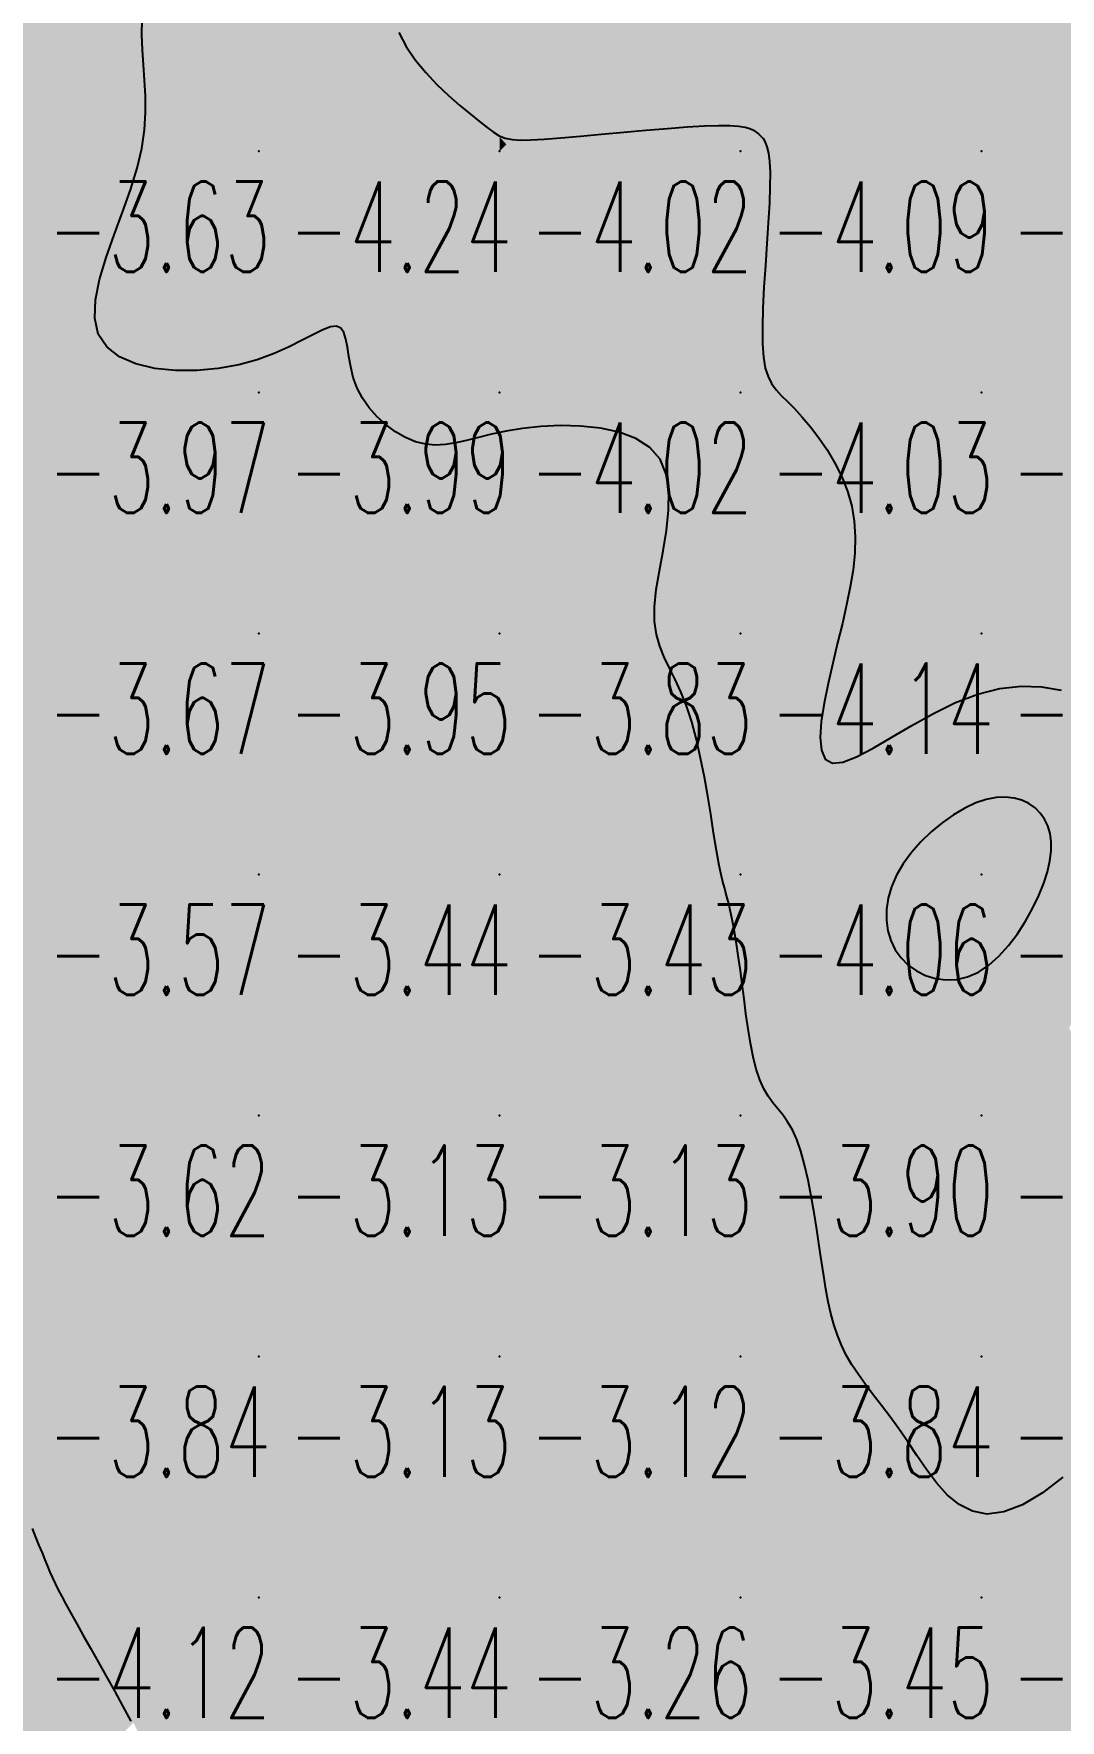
# Model space of a CAD drawing. Header units: millimetres. Extents: x 88261 to 90953, y 390274 to 392322.
# Drawn here: x 90050.9 to 90093.5, y 391822.1 to 391892.1 of the extents above; entities that cross this region are included whole.
import ezdxf
from ezdxf.enums import TextEntityAlignment as Align

# ---------------------------------------------------------------- set-up
doc = ezdxf.new("R2010")
doc.units = ezdxf.units.MM
doc.header["$LTSCALE"] = 25
for name, color, linetype in [('CN_03_00', 7, 'Continuous'), ('CN_04_00', 242, 'Continuous'), ('COTEAlt', 7, 'Continuous'), ('TN_COLORIAGE', 7, 'Continuous')]:
    doc.layers.add(name, color=color, linetype=linetype)
doc.styles.add('Simplex 1.0', font='Simplex.shx', dxfattribs={"width": 0.99, "height": 2.5})
doc.styles.get("Standard").update_dxf_attribs({"font": 'times.ttf'})

# ---------------------------------------------------------------- blocks, each defined once
blk = doc.blocks.new('COTE')
at = {"color": 0}
blk.add_point((0, 0), dxfattribs=at)
at = {"layer": 'COTEAlt'}
blk.add_attdef('ALT', text='', height=3.75, dxfattribs=at).set_placement((1.25, -1.25), align=Align.TOP_LEFT)

msp = doc.modelspace()

# ---------------------------------------------------------------- linework, layer by layer
at = {"layer": 'CN_03_00', "elevation": -4, "flags": 128}
for points in [[(90093.621, 391832.229), (90092.781, 391831.579), (90091.956, 391831.084), (90091.183, 391830.783), (90090.489, 391830.699), (90089.873, 391830.813), (90089.322, 391831.088), (90088.828, 391831.491), (90088.379, 391831.988), (90087.964, 391832.544), (90087.572, 391833.126), (90087.194, 391833.699), (90086.821, 391834.236), (90086.455, 391834.735), (90086.1, 391835.204), (90085.761, 391835.648), (90085.44, 391836.073), (90085.144, 391836.485), (90084.875, 391836.891), (90084.639, 391837.296), (90084.438, 391837.705), (90084.268, 391838.126), (90084.124, 391838.563), (90084.001, 391839.022), (90083.893, 391839.508), (90083.796, 391840.027), (90083.704, 391840.584), (90083.613, 391841.185), (90083.516, 391841.832), (90083.413, 391842.51), (90083.303, 391843.202), (90083.183, 391843.89), (90083.052, 391844.555), (90082.91, 391845.18), (90082.755, 391845.747), (90082.585, 391846.239), (90082.4, 391846.643), (90082.204, 391846.975), (90082.001, 391847.258), (90081.797, 391847.514), (90081.595, 391847.765), (90081.4, 391848.033), (90081.217, 391848.341), (90081.051, 391848.71), (90080.904, 391849.157), (90080.776, 391849.671), (90080.664, 391850.236), (90080.565, 391850.836), (90080.476, 391851.454), (90080.395, 391852.073), (90080.319, 391852.677), (90080.245, 391853.249), (90080.171, 391853.777), (90080.098, 391854.258), (90080.025, 391854.695), (90079.954, 391855.088), (90079.885, 391855.44), (90079.819, 391855.751), (90079.757, 391856.024), (90079.698, 391856.259), (90079.644, 391856.462), (90079.593, 391856.648), (90079.541, 391856.836), (90079.488, 391857.046), (90079.431, 391857.295), (90079.368, 391857.603), (90079.297, 391857.989), (90079.215, 391858.471), (90079.12, 391859.062), (90079.012, 391859.741), (90078.889, 391860.484), (90078.749, 391861.265), (90078.593, 391862.056), (90078.418, 391862.832), (90078.223, 391863.566), (90078.008, 391864.234), (90077.774, 391864.816), (90077.531, 391865.33), (90077.294, 391865.799), (90077.077, 391866.248), (90076.893, 391866.703), (90076.755, 391867.187), (90076.679, 391867.725), (90076.676, 391868.342), (90076.754, 391869.053), (90076.886, 391869.838), (90077.038, 391870.668), (90077.176, 391871.513), (90077.266, 391872.344), (90077.275, 391873.132), (90077.168, 391873.847), (90076.911, 391874.46), (90076.482, 391874.948), (90075.903, 391875.318), (90075.209, 391875.582), (90074.433, 391875.751), (90073.61, 391875.84), (90072.773, 391875.86), (90071.957, 391875.823), (90071.195, 391875.743), (90070.515, 391875.632), (90069.91, 391875.503), (90069.37, 391875.369), (90068.88, 391875.243), (90068.429, 391875.138), (90068.004, 391875.068), (90067.592, 391875.046), (90067.181, 391875.084), (90066.763, 391875.192), (90066.342, 391875.367), (90065.929, 391875.602), (90065.535, 391875.889), (90065.169, 391876.221), (90064.84, 391876.591), (90064.56, 391876.992), (90064.337, 391877.417), (90064.177, 391877.857), (90064.068, 391878.297), (90063.991, 391878.72), (90063.929, 391879.108), (90063.865, 391879.446), (90063.781, 391879.717), (90063.659, 391879.903), (90063.482, 391879.987), (90063.235, 391879.96), (90062.915, 391879.838), (90062.521, 391879.643), (90062.053, 391879.398), (90061.509, 391879.127), (90060.889, 391878.851), (90060.192, 391878.593), (90059.418, 391878.378), (90058.573, 391878.224), (90057.687, 391878.142), (90056.797, 391878.142), (90055.941, 391878.232), (90055.155, 391878.419), (90054.476, 391878.713), (90053.941, 391879.122), (90053.588, 391879.654), (90053.441, 391880.313), (90053.473, 391881.078), (90053.644, 391881.926), (90053.915, 391882.831), (90054.247, 391883.77), (90054.599, 391884.716), (90054.934, 391885.646), (90055.21, 391886.534), (90055.399, 391887.362), (90055.507, 391888.133), (90055.551, 391888.856), (90055.547, 391889.54), (90055.514, 391890.196), (90055.467, 391890.831), (90055.424, 391891.455), (90055.401, 391892.078), (90055.411, 391892.708)], [(90066.071, 391892.165), (90066.37, 391891.587), (90066.747, 391891.032), (90067.181, 391890.505), (90067.65, 391890.012), (90068.13, 391889.557), (90068.6, 391889.146), (90069.037, 391888.784), (90069.419, 391888.476), (90069.731, 391888.227), (90069.994, 391888.032), (90070.235, 391887.888), (90070.483, 391887.789), (90070.766, 391887.73), (90071.111, 391887.707), (90071.548, 391887.715), (90072.104, 391887.748), (90072.797, 391887.803), (90073.601, 391887.873), (90074.481, 391887.953), (90075.4, 391888.037), (90076.323, 391888.118), (90077.214, 391888.192), (90078.036, 391888.252), (90078.754, 391888.293), (90079.341, 391888.31), (90079.806, 391888.305), (90080.165, 391888.28), (90080.437, 391888.238), (90080.639, 391888.182), (90080.789, 391888.115), (90080.904, 391888.04), (90081.001, 391887.959), (90081.096, 391887.873), (90081.187, 391887.766), (90081.272, 391887.624), (90081.346, 391887.429), (90081.407, 391887.164), (90081.451, 391886.812), (90081.474, 391886.358), (90081.472, 391885.784), (90081.446, 391885.082), (90081.399, 391884.279), (90081.341, 391883.408), (90081.28, 391882.504), (90081.223, 391881.602), (90081.178, 391880.736), (90081.155, 391879.941), (90081.16, 391879.252), (90081.2, 391878.693), (90081.277, 391878.248), (90081.39, 391877.893), (90081.538, 391877.601), (90081.723, 391877.348), (90081.942, 391877.107), (90082.196, 391876.854), (90082.485, 391876.562), (90082.807, 391876.213), (90083.148, 391875.806), (90083.497, 391875.349), (90083.839, 391874.847), (90084.16, 391874.307), (90084.448, 391873.734), (90084.687, 391873.136), (90084.865, 391872.519), (90084.971, 391871.887), (90085.01, 391871.239), (90084.989, 391870.571), (90084.918, 391869.881), (90084.803, 391869.166), (90084.653, 391868.423), (90084.477, 391867.648), (90084.281, 391866.839), (90084.076, 391865.998), (90083.881, 391865.153), (90083.716, 391864.337), (90083.602, 391863.583), (90083.559, 391862.924), (90083.607, 391862.393), (90083.767, 391862.025), (90084.06, 391861.851), (90084.498, 391861.892), (90085.069, 391862.115), (90085.751, 391862.474), (90086.523, 391862.925), (90087.365, 391863.421), (90088.255, 391863.916), (90089.172, 391864.365), (90090.096, 391864.722), (90091.008, 391864.949), (90091.895, 391865.047), (90092.747, 391865.023), (90093.553, 391864.884)], [(90050.843, 391830.1), (90050.99, 391829.737), (90051.128, 391829.396), (90051.256, 391829.081), (90051.373, 391828.793), (90051.481, 391828.533), (90051.585, 391828.291), (90051.69, 391828.055), (90051.803, 391827.815), (90051.93, 391827.559), (90052.076, 391827.275), (90052.249, 391826.953), (90052.453, 391826.579), (90052.694, 391826.148), (90052.967, 391825.663), (90053.266, 391825.133), (90053.585, 391824.566), (90053.918, 391823.972), (90054.259, 391823.359), (90054.601, 391822.734), (90054.938, 391822.108)]]:
    msp.add_lwpolyline(points, dxfattribs=at)
at = {"layer": 'CN_04_00', "elevation": -5, "flags": 128}
msp.add_lwpolyline([(90090.556, 391853.478), (90090.975, 391853.851), (90091.371, 391854.289), (90091.74, 391854.775), (90092.075, 391855.293), (90092.373, 391855.825), (90092.627, 391856.356), (90092.833, 391856.869), (90092.986, 391857.35), (90093.087, 391857.797), (90093.138, 391858.21), (90093.14, 391858.589), (90093.095, 391858.935), (90093.004, 391859.249), (90092.869, 391859.53), (90092.693, 391859.779), (90092.476, 391859.995), (90092.22, 391860.175), (90091.929, 391860.313), (90091.603, 391860.404), (90091.247, 391860.444), (90090.861, 391860.428), (90090.448, 391860.349), (90090.011, 391860.205), (90089.553, 391859.99), (90089.084, 391859.713), (90088.617, 391859.382), (90088.164, 391859.004), (90087.736, 391858.589), (90087.345, 391858.146), (90087.004, 391857.682), (90086.724, 391857.207), (90086.515, 391856.728), (90086.377, 391856.251), (90086.308, 391855.784), (90086.305, 391855.33), (90086.366, 391854.897), (90086.49, 391854.489), (90086.673, 391854.112), (90086.915, 391853.773), (90087.21, 391853.477), (90087.552, 391853.231), (90087.933, 391853.042), (90088.344, 391852.916), (90088.777, 391852.861), (90089.223, 391852.883), (90089.674, 391852.989), (90090.121, 391853.187), (90090.556, 391853.478)], close=True, dxfattribs=at)
at = {"layer": 'TN_COLORIAGE', "color": 121}
for points in [[(90055.007, 391891.998, -3.425), (90056.128, 391897.239, -3.425), (90050.249, 391887.239, -3.425), (90050.249, 391897.239, -3.425)], [(90064.987, 391891.978, -3.729), (90066.23, 391897.239, -3.729), (90070.249, 391897.239, -3.729)], [(90070.249, 391887.839, -3.729), (90064.987, 391891.978, -3.729), (90070.249, 391897.239, -3.729)], [(90070.249, 391887.839, -3.407), (90070.532, 391887.522, -3.407), (90070.249, 391897.239, -3.407), (90080.249, 391897.239, -3.407)], [(90070.532, 391887.522, -3.407), (90080.249, 391888.562, -3.407), (90080.249, 391897.239, -3.407)], [(90080.249, 391888.562, -3), (90080.998, 391887.989, -3), (90080.249, 391897.239, -3), (90089.285, 391896.275, -3)], [(90081.767, 391887.239, -3), (90080.998, 391887.989, -3), (90090.249, 391887.239, -3), (90089.285, 391896.275, -3)], [(90089.285, 391896.275, -3.495), (90090.249, 391895.336, -3.495), (90090.249, 391887.239, -3.495)], [(90094.966, 391891.957, -3.495), (90090.249, 391895.336, -3.495), (90090.249, 391887.239, -3.495)], [(90056.249, 391887.239, -3.634), (90055.007, 391891.998, -3.634), (90050.249, 391887.239, -3.634)], [(90094.966, 391891.957, -3.495), (90095.853, 391887.239, -3.495), (90090.249, 391887.239, -3.495)], [(90051.258, 391878.248, -3.634), (90056.249, 391887.239, -3.634), (90050.249, 391877.239, -3.634), (90050.249, 391887.239, -3.634)], [(90082.119, 391877.239, -3.495), (90080.768, 391877.759, -3.495), (90090.249, 391877.239, -3.495), (90090.249, 391887.239, -3.495)], [(90080.768, 391877.759, -3.495), (90081.767, 391887.239, -3.495), (90090.249, 391887.239, -3.495)], [(90090.249, 391877.239, -3), (90097.188, 391884.178, -3), (90090.249, 391887.239, -3), (90095.853, 391887.239, -3)], [(90090.249, 391877.239, -3), (90097.188, 391884.178, -3), (90100.249, 391877.239, -3), (90100.249, 391879.831, -3)], [(90064.258, 391881.248, -3.988), (90063.615, 391877.239, -3.988), (90060.249, 391877.239, -3.988)], [(90064.258, 391881.248, -3.988), (90060.249, 391877.692, -3.988), (90060.249, 391877.239, -3.988)], [(90060.249, 391877.692, -3.973), (90051.258, 391878.248, -3.973), (90060.249, 391877.239, -3.973), (90050.249, 391877.239, -3.973)], [(90050.249, 391867.239, -3.988), (90060.249, 391867.239, -3.988), (90060.249, 391877.239, -3.988)], [(90050.249, 391877.239, -3.988), (90050.249, 391867.239, -3.988), (90060.249, 391877.239, -3.988)], [(90063.615, 391877.239, -3.945), (90067.306, 391874.297, -3.945), (90060.249, 391877.239, -3.945), (90060.249, 391867.239, -3.945)], [(90082.119, 391877.239, -3.88), (90085.668, 391872.658, -3.88), (90090.249, 391877.239, -3.88)], [(90085.668, 391872.658, -3.799), (90084.397, 391867.239, -3.799), (90090.249, 391877.239, -3.799), (90090.249, 391867.239, -3.799)], [(90090.249, 391877.239, -3.136), (90090.249, 391867.239, -3.136), (90100.249, 391877.239, -3.136)], [(90090.249, 391867.239, -3.136), (90100.249, 391867.239, -3.136), (90100.249, 391877.239, -3.136)], [(90067.306, 391874.297, -3.827), (90070.249, 391876.075, -3.827), (90060.249, 391867.239, -3.827), (90070.249, 391867.239, -3.827)], [(90070.249, 391876.075, -3.827), (90078.87, 391875.861, -3.827), (90070.249, 391867.239, -3.827)], [(90078.87, 391875.861, -3.827), (90075.737, 391867.239, -3.827), (90070.249, 391867.239, -3.827)], [(90050.249, 391857.239, -3.945), (90060.249, 391857.239, -3.945), (90060.249, 391867.239, -3.945)], [(90050.249, 391867.239, -3.945), (90050.249, 391857.239, -3.945), (90060.249, 391867.239, -3.945)], [(90060.249, 391857.239, -3.827), (90070.249, 391857.239, -3.827), (90070.249, 391867.239, -3.827)], [(90060.249, 391867.239, -3.827), (90060.249, 391857.239, -3.827), (90070.249, 391867.239, -3.827)], [(90075.737, 391867.239, -3.434), (90078.24, 391865.231, -3.434), (90070.249, 391867.239, -3.434), (90070.249, 391857.239, -3.434)], [(90082.428, 391859.418, -3.799), (90090.249, 391866.191, -3.799), (90090.249, 391867.239, -3.799)], [(90082.428, 391859.418, -3.799), (90084.397, 391867.239, -3.799), (90090.249, 391867.239, -3.799)], [(90090.249, 391866.191, -3.232), (90097.156, 391864.146, -3.232), (90090.249, 391867.239, -3.232), (90100.249, 391867.239, -3.232)], [(90079.35, 391857.239, -3.434), (90078.24, 391865.231, -3.434), (90070.249, 391857.239, -3.434)], [(90050.249, 391857.239, -3.441), (90050.249, 391847.239, -3.441), (90060.249, 391857.239, -3.441)], [(90050.249, 391847.239, -3.441), (90060.249, 391847.239, -3.441), (90060.249, 391857.239, -3.441)], [(90060.249, 391847.239, -3.434), (90070.249, 391847.239, -3.434), (90070.249, 391857.239, -3.434)], [(90060.249, 391857.239, -3.434), (90060.249, 391847.239, -3.434), (90070.249, 391857.239, -3.434)], [(90079.35, 391857.239, -3.125), (90079.648, 391856.639, -3.125), (90070.249, 391857.239, -3.125), (90070.249, 391847.239, -3.125)], [(90080.249, 391853.761, -3.125), (90079.648, 391856.639, -3.125), (90080.249, 391847.239, -3.125), (90070.249, 391847.239, -3.125)], [(90080.249, 391853.761, -3.895), (90080.825, 391847.816, -3.895), (90080.249, 391847.239, -3.895)], [(90082.754, 391847.239, -3.895), (90080.825, 391847.816, -3.895), (90080.249, 391847.239, -3.895)], [(90050.249, 391837.239, -3.13), (90060.249, 391837.239, -3.13), (90060.249, 391847.239, -3.13)], [(90050.249, 391847.239, -3.13), (90050.249, 391837.239, -3.13), (90060.249, 391847.239, -3.13)], [(90060.249, 391837.239, -3.125), (90070.249, 391837.239, -3.125), (90070.249, 391847.239, -3.125)], [(90060.249, 391847.239, -3.125), (90060.249, 391837.239, -3.125), (90070.249, 391847.239, -3.125)], [(90070.249, 391847.239, -3.895), (90070.249, 391837.239, -3.895), (90080.249, 391847.239, -3.895)], [(90070.249, 391837.239, -3.895), (90080.249, 391837.239, -3.895), (90080.249, 391847.239, -3.895)], [(90082.754, 391847.239, -3.837), (90083.668, 391840.658, -3.837), (90080.249, 391847.239, -3.837), (90080.249, 391837.239, -3.837)], [(90084.25, 391837.239, -3.837), (90083.668, 391840.658, -3.837), (90080.249, 391837.239, -3.837)], [(90050.249, 391831.613, -3.134), (90051.486, 391828.477, -3.134), (90050.249, 391837.239, -3.134), (90060.249, 391837.239, -3.134)], [(90052.046, 391827.239, -3.134), (90051.486, 391828.477, -3.134), (90060.249, 391827.239, -3.134), (90060.249, 391837.239, -3.134)], [(90060.249, 391827.239, -3.118), (90070.249, 391827.239, -3.118), (90070.249, 391837.239, -3.118)], [(90060.249, 391837.239, -3.118), (90060.249, 391827.239, -3.118), (90070.249, 391837.239, -3.118)], [(90070.249, 391837.239, -3.837), (90070.249, 391827.239, -3.837), (90080.249, 391837.239, -3.837)], [(90070.249, 391827.239, -3.837), (90080.249, 391827.239, -3.837), (90080.249, 391837.239, -3.837)], [(90084.25, 391837.239, -3.452), (90087.167, 391834.157, -3.452), (90080.249, 391837.239, -3.452), (90080.249, 391827.239, -3.452)], [(90090.249, 391828.325, -3.963), (90098.934, 391837.239, -3.963), (90090.249, 391827.239, -3.963), (90100.249, 391837.239, -3.963)], [(90090.249, 391827.239, -3.963), (90100.249, 391827.239, -3.963), (90100.249, 391837.239, -3.963)], [(90090.249, 391828.325, -3.452), (90087.167, 391834.157, -3.452), (90090.249, 391827.239, -3.452), (90080.249, 391827.239, -3.452)], [(90052.046, 391827.239, -3.442), (90055.051, 391822.042, -3.442), (90060.249, 391827.239, -3.442)], [(90057.381, 391817.239, -3.442), (90055.051, 391822.042, -3.442), (90060.249, 391817.239, -3.442), (90060.249, 391827.239, -3.442)], [(90060.249, 391827.239, -3.265), (90060.249, 391817.239, -3.265), (90070.249, 391827.239, -3.265)], [(90060.249, 391817.239, -3.265), (90070.249, 391817.239, -3.265), (90070.249, 391827.239, -3.265)], [(90070.249, 391817.239, -3.452), (90080.249, 391817.239, -3.452), (90080.249, 391827.239, -3.452)], [(90070.249, 391827.239, -3.452), (90070.249, 391817.239, -3.452), (90080.249, 391827.239, -3.452)], [(90080.249, 391827.239, -3.97), (90080.249, 391817.239, -3.97), (90090.249, 391827.239, -3.97)], [(90080.249, 391817.239, -3.97), (90090.249, 391817.239, -3.97), (90090.249, 391827.239, -3.97)], [(90090.249, 391827.239, -3.854), (90090.249, 391817.239, -3.854), (90100.249, 391827.239, -3.854)], [(90090.249, 391817.239, -3.854), (90100.249, 391817.239, -3.854), (90100.249, 391827.239, -3.854)]]:
    msp.add_solid(points, dxfattribs=at)
at = {"layer": 'TN_COLORIAGE', "color": 131}
for points in [[(90060.249, 391897.239, -4), (90055.007, 391891.998, -4), (90060.249, 391887.239, -4), (90056.249, 391887.239, -4)], [(90056.128, 391897.239, -4.403), (90055.007, 391891.998, -4.403), (90060.249, 391897.239, -4.403)], [(90060.249, 391897.239, -4), (90066.23, 391897.239, -4), (90060.249, 391887.239, -4), (90064.987, 391891.978, -4)], [(90060.249, 391887.239, -4), (90064.987, 391891.978, -4), (90070.249, 391887.239, -4), (90070.249, 391887.839, -4)], [(90080.249, 391887.239, -4), (90080.249, 391888.562, -4), (90070.249, 391887.239, -4), (90070.532, 391887.522, -4)], [(90080.998, 391887.989, -4.09), (90080.249, 391888.562, -4.09), (90080.249, 391887.239, -4.09)], [(90080.998, 391887.989, -4.09), (90081.767, 391887.239, -4.09), (90080.249, 391887.239, -4.09)], [(90070.532, 391887.522, -4.017), (90070.249, 391887.839, -4.017), (90070.249, 391887.239, -4.017)], [(90056.249, 391887.239, -4.244), (90051.258, 391878.248, -4.244), (90060.249, 391887.239, -4.244)], [(90051.258, 391878.248, -4.244), (90060.249, 391877.692, -4.244), (90060.249, 391887.239, -4.244)], [(90060.249, 391887.239, -4), (90060.249, 391877.692, -4), (90070.249, 391887.239, -4), (90064.258, 391881.248, -4)], [(90070.249, 391877.239, -4), (90063.615, 391877.239, -4), (90070.249, 391887.239, -4), (90064.258, 391881.248, -4)], [(90070.249, 391887.239, -4.09), (90070.249, 391877.239, -4.09), (90080.249, 391887.239, -4.09)], [(90070.249, 391877.239, -4.09), (90080.249, 391877.239, -4.09), (90080.249, 391887.239, -4.09)], [(90080.249, 391887.239, -4), (90081.767, 391887.239, -4), (90080.249, 391877.239, -4), (90080.768, 391877.759, -4)], [(90080.768, 391877.759, -4.028), (90082.119, 391877.239, -4.028), (90080.249, 391877.239, -4.028)], [(90067.306, 391874.297, -4.023), (90063.615, 391877.239, -4.023), (90070.249, 391877.239, -4.023)], [(90070.249, 391876.075, -4.023), (90067.306, 391874.297, -4.023), (90070.249, 391877.239, -4.023)], [(90080.249, 391877.239, -4), (90078.87, 391875.861, -4), (90070.249, 391877.239, -4), (90070.249, 391876.075, -4)], [(90080.249, 391867.239, -4), (90075.737, 391867.239, -4), (90080.249, 391877.239, -4), (90078.87, 391875.861, -4)], [(90080.249, 391867.239, -4), (90085.668, 391872.658, -4), (90080.249, 391877.239, -4), (90082.119, 391877.239, -4)], [(90084.397, 391867.239, -4.142), (90085.668, 391872.658, -4.142), (90080.249, 391867.239, -4.142)], [(90078.24, 391865.231, -4.142), (90075.737, 391867.239, -4.142), (90080.249, 391867.239, -4.142)], [(90080.249, 391867.239, -4), (90078.24, 391865.231, -4), (90080.249, 391857.239, -4), (90079.35, 391857.239, -4)], [(90080.249, 391867.239, -4), (90084.397, 391867.239, -4), (90080.249, 391857.239, -4), (90082.428, 391859.418, -4)], [(90085.943, 391857.239, -4), (90090.249, 391860.968, -4), (90080.249, 391857.239, -4), (90090.249, 391866.191, -4)], [(90090.249, 391866.191, -4.056), (90082.428, 391859.418, -4.056), (90080.249, 391857.239, -4.056)], [(90090.249, 391860.968, -4), (90090.249, 391866.191, -4), (90093.126, 391860.116, -4), (90097.156, 391864.146, -4)], [(90093.406, 391857.239, -4), (90097.828, 391857.239, -4), (90093.126, 391860.116, -4), (90097.156, 391864.146, -4)], [(90079.648, 391856.639, -4.056), (90079.35, 391857.239, -4.056), (90080.249, 391857.239, -4.056)], [(90079.648, 391856.639, -4.056), (90080.249, 391853.761, -4.056), (90080.249, 391857.239, -4.056)], [(90085.943, 391857.239, -4), (90086.324, 391853.314, -4), (90080.249, 391857.239, -4), (90080.825, 391847.816, -4)], [(90080.825, 391847.816, -4.056), (90080.249, 391853.761, -4.056), (90080.249, 391857.239, -4.056)], [(90090.249, 391852.142, -4), (90093.406, 391857.239, -4), (90090.249, 391847.239, -4), (90097.828, 391857.239, -4)], [(90097.828, 391857.239, -4.313), (90093.89, 391850.881, -4.313), (90090.249, 391847.239, -4.313)], [(90090.249, 391852.142, -4), (90086.324, 391853.314, -4), (90090.249, 391847.239, -4), (90080.825, 391847.816, -4)], [(90093.89, 391850.881, -4.313), (90095.365, 391847.239, -4.313), (90090.249, 391847.239, -4.313)], [(90080.825, 391847.816, -4.313), (90082.754, 391847.239, -4.313), (90090.249, 391847.239, -4.313)], [(90083.668, 391840.658, -4.313), (90082.754, 391847.239, -4.313), (90090.249, 391847.239, -4.313)], [(90090.249, 391847.239, -4), (90083.668, 391840.658, -4), (90090.249, 391837.239, -4), (90084.25, 391837.239, -4)], [(90090.249, 391847.239, -4), (90095.365, 391847.239, -4), (90090.249, 391837.239, -4), (90094.741, 391841.732, -4)], [(90094.741, 391841.732, -4.244), (90098.934, 391837.239, -4.244), (90090.249, 391837.239, -4.244)], [(90087.167, 391834.157, -4.244), (90084.25, 391837.239, -4.244), (90090.249, 391837.239, -4.244)], [(90087.167, 391834.157, -4.244), (90090.249, 391828.325, -4.244), (90090.249, 391837.239, -4.244)], [(90098.934, 391837.239, -4.244), (90090.249, 391828.325, -4.244), (90090.249, 391837.239, -4.244)], [(90051.486, 391828.477, -4.122), (90050.249, 391831.613, -4.122), (90050.249, 391827.239, -4.122)], [(90051.486, 391828.477, -4.122), (90052.046, 391827.239, -4.122), (90050.249, 391827.239, -4.122)], [(90050.249, 391817.239, -4), (90055.051, 391822.042, -4), (90050.249, 391827.239, -4), (90052.046, 391827.239, -4)]]:
    msp.add_solid(points, dxfattribs=at)
at = {"layer": 'TN_COLORIAGE', "color": 111}
msp.add_solid([(90090.249, 391895.336, -2.446), (90094.966, 391891.957, -2.446), (90090.249, 391897.239, -2.446), (90100.249, 391897.239, -2.446)], dxfattribs=at)
at = {"layer": 'TN_COLORIAGE', "color": 141}
for points in [[(90090.249, 391860.968, -5.714), (90085.943, 391857.239, -5.714), (90090.249, 391857.239, -5.714)], [(90093.126, 391860.116, -5.714), (90090.249, 391860.968, -5.714), (90090.249, 391857.239, -5.714)], [(90093.126, 391860.116, -5.714), (90093.406, 391857.239, -5.714), (90090.249, 391857.239, -5.714)], [(90086.324, 391853.314, -5.714), (90085.943, 391857.239, -5.714), (90090.249, 391857.239, -5.714)], [(90086.324, 391853.314, -5.714), (90090.249, 391852.142, -5.714), (90090.249, 391857.239, -5.714)], [(90093.406, 391857.239, -5.714), (90090.249, 391852.142, -5.714), (90090.249, 391857.239, -5.714)]]:
    msp.add_solid(points, dxfattribs=at)

# ---------------------------------------------------------------- block references
at = {"layer": 'COTEAlt'}
ref = msp.add_blockref('COTE', (90050.249, 391887.239), dxfattribs=at)
ref.add_attrib('ALT', '-3.63', dxfattribs={"height": 3.75, "style": 'Simplex 1.0', "width": 0.6}).set_placement((90051.499, 391885.989), align=Align.TOP_LEFT)
ref = msp.add_blockref('COTE', (90060.249, 391887.239), dxfattribs=at)
ref.add_attrib('ALT', '-4.24', dxfattribs={"height": 3.75, "style": 'Simplex 1.0', "width": 0.6}).set_placement((90061.499, 391885.989), align=Align.TOP_LEFT)
ref = msp.add_blockref('COTE', (90070.249, 391887.239), dxfattribs=at)
ref.add_attrib('ALT', '-4.02', dxfattribs={"height": 3.75, "style": 'Simplex 1.0', "width": 0.6}).set_placement((90071.499, 391885.989), align=Align.TOP_LEFT)
ref = msp.add_blockref('COTE', (90080.249, 391887.239), dxfattribs=at)
ref.add_attrib('ALT', '-4.09', dxfattribs={"height": 3.75, "style": 'Simplex 1.0', "width": 0.6}).set_placement((90081.499, 391885.989), align=Align.TOP_LEFT)
ref = msp.add_blockref('COTE', (90090.249, 391887.239), dxfattribs=at)
ref.add_attrib('ALT', '-3.49', dxfattribs={"height": 3.75, "style": 'Simplex 1.0', "width": 0.6}).set_placement((90091.499, 391885.989), align=Align.TOP_LEFT)
ref = msp.add_blockref('COTE', (90050.249, 391877.239), dxfattribs=at)
ref.add_attrib('ALT', '-3.97', dxfattribs={"height": 3.75, "style": 'Simplex 1.0', "width": 0.6}).set_placement((90051.499, 391875.989), align=Align.TOP_LEFT)
ref = msp.add_blockref('COTE', (90060.249, 391877.239), dxfattribs=at)
ref.add_attrib('ALT', '-3.99', dxfattribs={"height": 3.75, "style": 'Simplex 1.0', "width": 0.6}).set_placement((90061.499, 391875.989), align=Align.TOP_LEFT)
ref = msp.add_blockref('COTE', (90070.249, 391877.239), dxfattribs=at)
ref.add_attrib('ALT', '-4.02', dxfattribs={"height": 3.75, "style": 'Simplex 1.0', "width": 0.6}).set_placement((90071.499, 391875.989), align=Align.TOP_LEFT)
ref = msp.add_blockref('COTE', (90080.249, 391877.239), dxfattribs=at)
ref.add_attrib('ALT', '-4.03', dxfattribs={"height": 3.75, "style": 'Simplex 1.0', "width": 0.6}).set_placement((90081.499, 391875.989), align=Align.TOP_LEFT)
ref = msp.add_blockref('COTE', (90090.249, 391877.239), dxfattribs=at)
ref.add_attrib('ALT', '-3.88', dxfattribs={"height": 3.75, "style": 'Simplex 1.0', "width": 0.6}).set_placement((90091.499, 391875.989), align=Align.TOP_LEFT)
ref = msp.add_blockref('COTE', (90050.249, 391867.239), dxfattribs=at)
ref.add_attrib('ALT', '-3.67', dxfattribs={"height": 3.75, "style": 'Simplex 1.0', "width": 0.6}).set_placement((90051.499, 391865.989), align=Align.TOP_LEFT)
ref = msp.add_blockref('COTE', (90060.249, 391867.239), dxfattribs=at)
ref.add_attrib('ALT', '-3.95', dxfattribs={"height": 3.75, "style": 'Simplex 1.0', "width": 0.6}).set_placement((90061.499, 391865.989), align=Align.TOP_LEFT)
ref = msp.add_blockref('COTE', (90070.249, 391867.239), dxfattribs=at)
ref.add_attrib('ALT', '-3.83', dxfattribs={"height": 3.75, "style": 'Simplex 1.0', "width": 0.6}).set_placement((90071.499, 391865.989), align=Align.TOP_LEFT)
ref = msp.add_blockref('COTE', (90080.249, 391867.239), dxfattribs=at)
ref.add_attrib('ALT', '-4.14', dxfattribs={"height": 3.75, "style": 'Simplex 1.0', "width": 0.6}).set_placement((90081.499, 391865.989), align=Align.TOP_LEFT)
ref = msp.add_blockref('COTE', (90090.249, 391867.239), dxfattribs=at)
ref.add_attrib('ALT', '-3.80', dxfattribs={"height": 3.75, "style": 'Simplex 1.0', "width": 0.6}).set_placement((90091.499, 391865.989), align=Align.TOP_LEFT)
ref = msp.add_blockref('COTE', (90050.249, 391857.239), dxfattribs=at)
ref.add_attrib('ALT', '-3.57', dxfattribs={"height": 3.75, "style": 'Simplex 1.0', "width": 0.6}).set_placement((90051.499, 391855.989), align=Align.TOP_LEFT)
ref = msp.add_blockref('COTE', (90060.249, 391857.239), dxfattribs=at)
ref.add_attrib('ALT', '-3.44', dxfattribs={"height": 3.75, "style": 'Simplex 1.0', "width": 0.6}).set_placement((90061.499, 391855.989), align=Align.TOP_LEFT)
ref = msp.add_blockref('COTE', (90070.249, 391857.239), dxfattribs=at)
ref.add_attrib('ALT', '-3.43', dxfattribs={"height": 3.75, "style": 'Simplex 1.0', "width": 0.6}).set_placement((90071.499, 391855.989), align=Align.TOP_LEFT)
ref = msp.add_blockref('COTE', (90080.249, 391857.239), dxfattribs=at)
ref.add_attrib('ALT', '-4.06', dxfattribs={"height": 3.75, "style": 'Simplex 1.0', "width": 0.6}).set_placement((90081.499, 391855.989), align=Align.TOP_LEFT)
ref = msp.add_blockref('COTE', (90090.249, 391857.239), dxfattribs=at)
ref.add_attrib('ALT', '-5.71', dxfattribs={"height": 3.75, "style": 'Simplex 1.0', "width": 0.6}).set_placement((90091.499, 391855.989), align=Align.TOP_LEFT)
ref = msp.add_blockref('COTE', (90050.249, 391847.239), dxfattribs=at)
ref.add_attrib('ALT', '-3.62', dxfattribs={"height": 3.75, "style": 'Simplex 1.0', "width": 0.6}).set_placement((90051.499, 391845.989), align=Align.TOP_LEFT)
ref = msp.add_blockref('COTE', (90060.249, 391847.239), dxfattribs=at)
ref.add_attrib('ALT', '-3.13', dxfattribs={"height": 3.75, "style": 'Simplex 1.0', "width": 0.6}).set_placement((90061.499, 391845.989), align=Align.TOP_LEFT)
ref = msp.add_blockref('COTE', (90070.249, 391847.239), dxfattribs=at)
ref.add_attrib('ALT', '-3.13', dxfattribs={"height": 3.75, "style": 'Simplex 1.0', "width": 0.6}).set_placement((90071.499, 391845.989), align=Align.TOP_LEFT)
ref = msp.add_blockref('COTE', (90080.249, 391847.239), dxfattribs=at)
ref.add_attrib('ALT', '-3.90', dxfattribs={"height": 3.75, "style": 'Simplex 1.0', "width": 0.6}).set_placement((90081.499, 391845.989), align=Align.TOP_LEFT)
ref = msp.add_blockref('COTE', (90090.249, 391847.239), dxfattribs=at)
ref.add_attrib('ALT', '-4.31', dxfattribs={"height": 3.75, "style": 'Simplex 1.0', "width": 0.6}).set_placement((90091.499, 391845.989), align=Align.TOP_LEFT)
ref = msp.add_blockref('COTE', (90050.249, 391837.239), dxfattribs=at)
ref.add_attrib('ALT', '-3.84', dxfattribs={"height": 3.75, "style": 'Simplex 1.0', "width": 0.6}).set_placement((90051.499, 391835.989), align=Align.TOP_LEFT)
ref = msp.add_blockref('COTE', (90060.249, 391837.239), dxfattribs=at)
ref.add_attrib('ALT', '-3.13', dxfattribs={"height": 3.75, "style": 'Simplex 1.0', "width": 0.6}).set_placement((90061.499, 391835.989), align=Align.TOP_LEFT)
ref = msp.add_blockref('COTE', (90070.249, 391837.239), dxfattribs=at)
ref.add_attrib('ALT', '-3.12', dxfattribs={"height": 3.75, "style": 'Simplex 1.0', "width": 0.6}).set_placement((90071.499, 391835.989), align=Align.TOP_LEFT)
ref = msp.add_blockref('COTE', (90080.249, 391837.239), dxfattribs=at)
ref.add_attrib('ALT', '-3.84', dxfattribs={"height": 3.75, "style": 'Simplex 1.0', "width": 0.6}).set_placement((90081.499, 391835.989), align=Align.TOP_LEFT)
ref = msp.add_blockref('COTE', (90090.249, 391837.239), dxfattribs=at)
ref.add_attrib('ALT', '-4.24', dxfattribs={"height": 3.75, "style": 'Simplex 1.0', "width": 0.6}).set_placement((90091.499, 391835.989), align=Align.TOP_LEFT)
ref = msp.add_blockref('COTE', (90050.249, 391827.239), dxfattribs=at)
ref.add_attrib('ALT', '-4.12', dxfattribs={"height": 3.75, "style": 'Simplex 1.0', "width": 0.6}).set_placement((90051.499, 391825.989), align=Align.TOP_LEFT)
ref = msp.add_blockref('COTE', (90060.249, 391827.239), dxfattribs=at)
ref.add_attrib('ALT', '-3.44', dxfattribs={"height": 3.75, "style": 'Simplex 1.0', "width": 0.6}).set_placement((90061.499, 391825.989), align=Align.TOP_LEFT)
ref = msp.add_blockref('COTE', (90070.249, 391827.239), dxfattribs=at)
ref.add_attrib('ALT', '-3.26', dxfattribs={"height": 3.75, "style": 'Simplex 1.0', "width": 0.6}).set_placement((90071.499, 391825.989), align=Align.TOP_LEFT)
ref = msp.add_blockref('COTE', (90080.249, 391827.239), dxfattribs=at)
ref.add_attrib('ALT', '-3.45', dxfattribs={"height": 3.75, "style": 'Simplex 1.0', "width": 0.6}).set_placement((90081.499, 391825.989), align=Align.TOP_LEFT)
ref = msp.add_blockref('COTE', (90090.249, 391827.239), dxfattribs=at)
ref.add_attrib('ALT', '-3.97', dxfattribs={"height": 3.75, "style": 'Simplex 1.0', "width": 0.6}).set_placement((90091.499, 391825.989), align=Align.TOP_LEFT)

doc.saveas('drawing.dxf')
